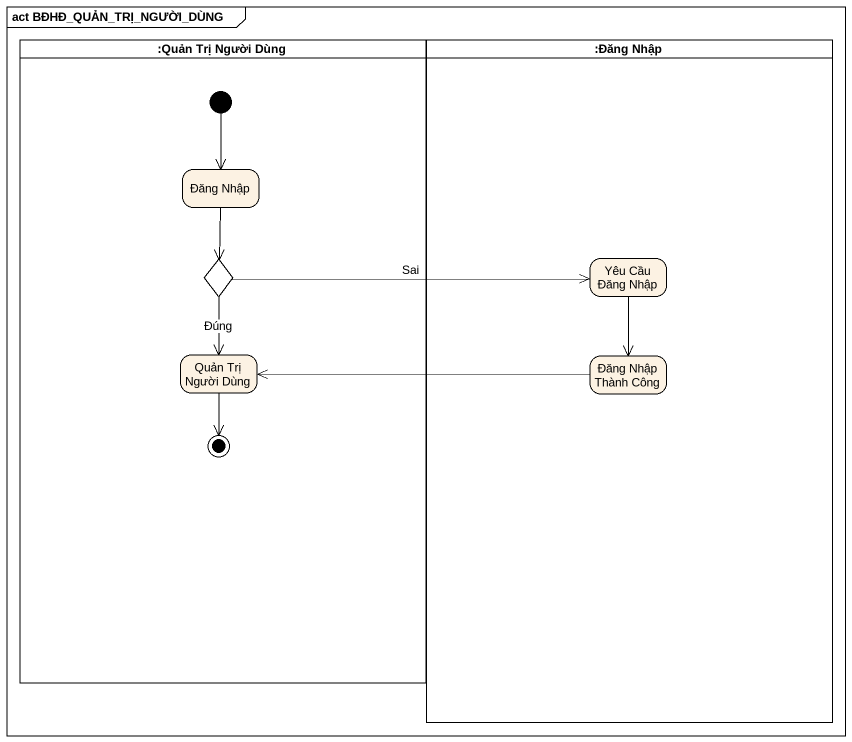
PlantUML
@startuml
mainframe act BĐHĐ_QUẢN_TRỊ_NGƯỜI_DÙNG
hide empty description
state ":Quản Trị Người Dùng" as Quản_Trị_Người_Dùng <<partition>> {
  state "Đăng Nhập" as Đăng_Nhập_2
  state choice1 <<choice>>
  state "Quản Trị Người Dùng" as Quản_Trị_Người_Dùng_2
  [*] --> Đăng_Nhập_2
  Quản_Trị_Người_Dùng_2 --> [*]
}
state ":Đăng Nhập" as Đăng_Nhập <<partition>> {
  state "Yêu Cầu Đăng Nhập" as Yêu_Cầu_Đăng_Nhập
  state "Đăng Nhập Thành Công" as Đăng_Nhập_Thành_Công
}
Đăng_Nhập_2 --> choice1
choice1 -right-> Yêu_Cầu_Đăng_Nhập : Sai
choice1 --> Quản_Trị_Người_Dùng_2 : Đúng
Yêu_Cầu_Đăng_Nhập --> Đăng_Nhập_Thành_Công
Đăng_Nhập_Thành_Công -left-> Quản_Trị_Người_Dùng_2
@enduml
